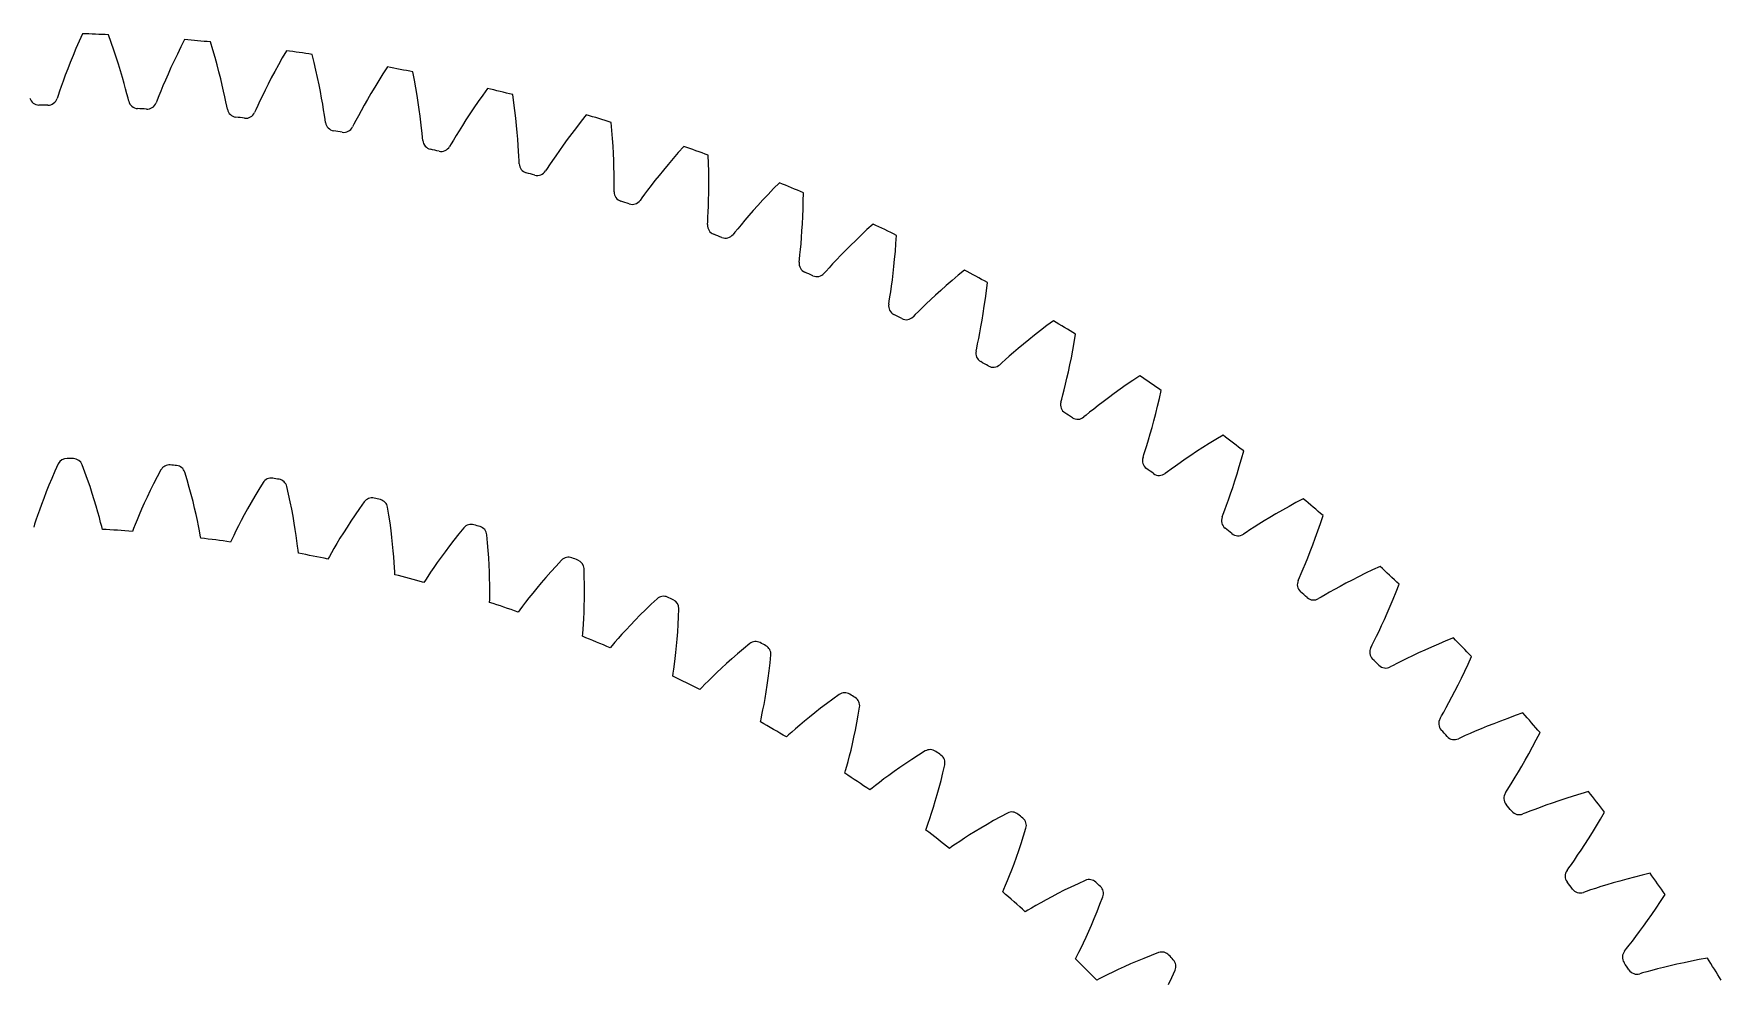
# Model space of a CAD drawing. Header units: millimetres. Extents: x -62 to 62, y -62 to 62.
# Drawn here: x 0.5 to 53.1, y 33 to 62.5 of the extents above; entities that cross this region are included whole.
import ezdxf

# ---------------------------------------------------------------- set-up
doc = ezdxf.new("R2010")
doc.units = ezdxf.units.MM

msp = doc.modelspace()

# ---------------------------------------------------------------- linework, layer by layer
at = {"layer": 'thin_ring_external'}
for p, q in [((1.883707, 62.234326), (1.785919, 62.00696)), ((1.987405, 62.468394), (1.883707, 62.234326)), ((2.885812, 62.195914), (2.800336, 62.437233)), ((2.965908, 61.96173), (2.885812, 62.195914)), ((5.174486, 62.285429), (5.058971, 62.056961)), ((6.057808, 61.967432), (5.984765, 62.212801)), ((1.694054, 61.786859), (1.608145, 61.574697)), ((1.785919, 62.00696), (1.694054, 61.786859)), ((3.040655, 61.735242), (2.965908, 61.96173)), ((3.11007, 61.517127), (3.040655, 61.735242)), ((4.846717, 61.619762), (4.750088, 61.412263)), ((4.949701, 61.834885), (4.846717, 61.619762)), ((5.058971, 62.056961), (4.949701, 61.834885)), ((6.125842, 61.729463), (6.057808, 61.967432)), ((6.188927, 61.499455), (6.125842, 61.729463)), ((8.221037, 61.717697), (8.100571, 61.50149)), ((8.348067, 61.939969), (8.221037, 61.717697)), ((9.213999, 61.577283), (9.153581, 61.826062)), ((1.45452, 61.177729), (1.387127, 60.995374)), ((1.528261, 61.371303), (1.45452, 61.177729)), ((1.608145, 61.574697), (1.528261, 61.371303)), ((3.174151, 61.308214), (3.11007, 61.517127)), ((3.232857, 61.109564), (3.174151, 61.308214)), ((3.286093, 60.922585), (3.232857, 61.109564)), ((4.659923, 61.213213), (4.576394, 61.023658)), ((4.750088, 61.412263), (4.659923, 61.213213)), ((6.247115, 61.278079), (6.188927, 61.499455)), ((6.300444, 61.066167), (6.247115, 61.278079)), ((6.348931, 60.864778), (6.300444, 61.066167)), ((7.879638, 61.089612), (7.779427, 60.895426)), ((7.986737, 61.291906), (7.879638, 61.089612)), ((8.100571, 61.50149), (7.986737, 61.291906)), ((9.269794, 61.336151), (9.213999, 61.577283)), ((9.321052, 61.103222), (9.269794, 61.336151)), ((9.367861, 60.879164), (9.321052, 61.103222)), ((11.361656, 61.217419), (11.230307, 61.007645)), ((11.499869, 61.432915), (11.361656, 61.217419)), ((12.346153, 61.026487), (12.298516, 61.278026)), ((1.228689, 60.542435), (1.197406, 60.452928)), ((1.273137, 60.67332), (1.228689, 60.542435)), ((1.326442, 60.826212), (1.273137, 60.67332)), ((1.387127, 60.995374), (1.326442, 60.826212)), ((3.333651, 60.749274), (3.286093, 60.922585)), ((3.375096, 60.59275), (3.333651, 60.749274)), ((3.409394, 60.458846), (3.375096, 60.59275)), ((4.430534, 60.679138), (4.369492, 60.529168)), ((4.499778, 60.844981), (4.430534, 60.679138)), ((4.576394, 61.023658), (4.499778, 60.844981)), ((6.39255, 60.675325), (6.348931, 60.864778)), ((6.431197, 60.499811), (6.39255, 60.675325)), ((7.600689, 60.535851), (7.523068, 60.37376)), ((7.686328, 60.710382), (7.600689, 60.535851)), ((7.779427, 60.895426), (7.686328, 60.710382)), ((9.4103, 60.664806), (9.367861, 60.879164)), ((9.448441, 60.461204), (9.4103, 60.664806)), ((10.988632, 60.607585), (10.878636, 60.418769)), ((11.10592, 60.804147), (10.988632, 60.607585)), ((11.230307, 61.007645), (11.10592, 60.804147)), ((12.389562, 60.782821), (12.346153, 61.026487)), ((12.42886, 60.547578), (12.389562, 60.782821)), ((12.464167, 60.321422), (12.42886, 60.547578)), ((14.472633, 60.557432), (14.330744, 60.354638)), ((14.621669, 60.765589), (14.472633, 60.557432)), ((15.446097, 60.31648), (15.411365, 60.570123)), ((3.433733, 60.367208), (3.409394, 60.458846)), ((4.318419, 60.400723), (4.282607, 60.312931)), ((4.369492, 60.529168), (4.318419, 60.400723)), ((6.464595, 60.341376), (6.431197, 60.499811)), ((6.492011, 60.205896), (6.464595, 60.341376)), ((6.51164, 60.113134), (6.492011, 60.205896)), ((7.396883, 60.101433), (7.356635, 60.015583)), ((7.454448, 60.227103), (7.396883, 60.101433)), ((7.523068, 60.37376), (7.454448, 60.227103)), ((9.482329, 60.26977), (9.448441, 60.461204)), ((9.511964, 60.092512), (9.482329, 60.26977)), ((9.537229, 59.932578), (9.511964, 60.092512)), ((10.681771, 60.06879), (10.595974, 59.910874)), ((10.77621, 60.238721), (10.681771, 60.06879)), ((10.878636, 60.418769), (10.77621, 60.238721)), ((12.495606, 60.105176), (12.464167, 60.321422)), ((12.523301, 59.899892), (12.495606, 60.105176)), ((14.196129, 60.157757), (14.068957, 59.96744)), ((14.330744, 60.354638), (14.196129, 60.157757)), ((15.477008, 60.070915), (15.446097, 60.31648)), ((15.504243, 59.833972), (15.477008, 60.070915)), ((9.557692, 59.795875), (9.537229, 59.932578)), ((9.572558, 59.702232), (9.557692, 59.795875)), ((10.456049, 59.645345), (10.41147, 59.561662)), ((10.519955, 59.767911), (10.456049, 59.645345)), ((10.595974, 59.910874), (10.519955, 59.767911)), ((12.54737, 59.706978), (12.523301, 59.899892)), ((12.567915, 59.528438), (12.54737, 59.706978)), ((12.584981, 59.367423), (12.567915, 59.528438)), ((13.837978, 59.609903), (13.734985, 59.445016)), ((13.949464, 59.784487), (13.837978, 59.609903)), ((14.068957, 59.96744), (13.949464, 59.784487)), ((15.527956, 59.606309), (15.504243, 59.833972)), ((15.548312, 59.388739), (15.527956, 59.606309)), ((17.393794, 59.544173), (17.249301, 59.354421)), ((17.545852, 59.739457), (17.393794, 59.544173)), ((17.705323, 59.939733), (17.545852, 59.739457)), ((18.505743, 59.449113), (18.484009, 59.704199)), ((12.598437, 59.229853), (12.584981, 59.367423)), ((12.608503, 59.135573), (12.598437, 59.229853)), ((13.487936, 59.033649), (13.439142, 58.952352)), ((13.558018, 59.152792), (13.487936, 59.033649)), ((13.641237, 59.291687), (13.558018, 59.152792)), ((13.734985, 59.445016), (13.641237, 59.291687)), ((15.565489, 59.182309), (15.548312, 59.388739)), ((15.579677, 58.988417), (15.565489, 59.182309)), ((15.591079, 58.809062), (15.579677, 58.988417)), ((16.983899, 58.994233), (16.863644, 58.82557)), ((17.112578, 59.170847), (16.983899, 58.994233)), ((17.249301, 59.354421), (17.112578, 59.170847)), ((18.524076, 59.20229), (18.505743, 59.449113)), ((18.539177, 58.964266), (18.524076, 59.20229)), ((18.551234, 58.735689), (18.539177, 58.964266)), ((20.742786, 58.9575), (20.573297, 58.765628)), ((15.599901, 58.647385), (15.591079, 58.809062)), ((15.606315, 58.509307), (15.599901, 58.647385)), ((15.611553, 58.414636), (15.606315, 58.509307)), ((16.650912, 58.517814), (16.560709, 58.38335)), ((16.752367, 58.666157), (16.650912, 58.517814)), ((16.863644, 58.82557), (16.752367, 58.666157)), ((18.560455, 58.517364), (18.551234, 58.735689)), ((18.567068, 58.310326), (18.560455, 58.517364)), ((20.411466, 58.578363), (20.257473, 58.396237)), ((20.573297, 58.765628), (20.411466, 58.578363)), ((21.517111, 58.426651), (21.508429, 58.682514)), ((21.522816, 58.179214), (21.517111, 58.426651)), ((16.484635, 58.26794), (16.431754, 58.189241)), ((16.560709, 58.38335), (16.484635, 58.26794)), ((18.571338, 58.115963), (18.567068, 58.310326)), ((18.573567, 57.936259), (18.571338, 58.115963)), ((18.574122, 57.774343), (18.573567, 57.936259)), ((19.974025, 58.050071), (19.845315, 57.887767)), ((20.111554, 58.219883), (19.974025, 58.050071)), ((20.257473, 58.396237), (20.111554, 58.219883)), ((21.525744, 57.940729), (21.522816, 58.179214)), ((21.526114, 57.711834), (21.525744, 57.940729)), ((18.573477, 57.636117), (18.574122, 57.774343)), ((18.573875, 57.541303), (18.573477, 57.636117)), ((19.520195, 57.461593), (19.438328, 57.350218)), ((19.617146, 57.591276), (19.520195, 57.461593)), ((19.726043, 57.734244), (19.617146, 57.591276)), ((19.845315, 57.887767), (19.726043, 57.734244)), ((21.520209, 57.286218), (21.524175, 57.493324)), ((21.524175, 57.493324), (21.526114, 57.711834)), ((23.375886, 57.45973), (23.212794, 57.285704)), ((23.547068, 57.638487), (23.375886, 57.45973)), ((23.726133, 57.821455), (23.547068, 57.638487)), ((24.472342, 57.25176), (24.476737, 57.507733)), ((19.438328, 57.350218), (19.381497, 57.274322)), ((21.499885, 56.750574), (21.507598, 56.912307)), ((21.507598, 56.912307), (21.514548, 57.09189)), ((21.514548, 57.09189), (21.520209, 57.286218)), ((22.912041, 56.954462), (22.775212, 56.798943)), ((23.058062, 57.117031), (22.912041, 56.954462)), ((23.212794, 57.285704), (23.058062, 57.117031)), ((24.456153, 56.766032), (24.465406, 57.004355)), ((24.465406, 57.004355), (24.472342, 57.25176)), ((21.487739, 56.51785), (21.492183, 56.612562)), ((21.492183, 56.612562), (21.499885, 56.750574)), ((22.428755, 56.389925), (22.341308, 56.282875)), ((22.532201, 56.514488), (22.428755, 56.389925)), ((22.648256, 56.65171), (22.532201, 56.514488)), ((22.775212, 56.798943), (22.648256, 56.65171)), ((24.431741, 56.31929), (24.444835, 56.537417)), ((24.444835, 56.537417), (24.456153, 56.766032)), ((26.459408, 56.360974), (26.279321, 56.19119)), ((26.647581, 56.534559), (26.459408, 56.360974)), ((22.341308, 56.282875), (22.280676, 56.20998)), ((24.385519, 55.739877), (24.401629, 55.918872)), ((24.401629, 55.918872), (24.417205, 56.112657)), ((24.417205, 56.112657), (24.431741, 56.31929)), ((25.944413, 55.865167), (25.790282, 55.710266)), ((26.107557, 56.025719), (25.944413, 55.865167)), ((26.279321, 56.19119), (26.107557, 56.025719)), ((27.344168, 55.680778), (27.363729, 55.927506)), ((27.363729, 55.927506), (27.381187, 56.182921)), ((24.345545, 55.346949), (24.354819, 55.44131)), ((24.354819, 55.44131), (24.369558, 55.578749)), ((24.369558, 55.578749), (24.385519, 55.739877)), ((25.388473, 55.290261), (25.278801, 55.171142)), ((25.511383, 55.421377), (25.388473, 55.290261)), ((25.645691, 55.561936), (25.511383, 55.421377)), ((25.790282, 55.710266), (25.645691, 55.561936)), ((27.299782, 55.215499), (27.322758, 55.443238)), ((27.322758, 55.443238), (27.344168, 55.680778)), ((25.186002, 55.068697), (25.121727, 54.998993)), ((25.278801, 55.171142), (25.186002, 55.068697)), ((27.22505, 54.599967), (27.2505, 54.792704)), ((27.2505, 54.792704), (27.275568, 54.998325)), ((27.275568, 54.998325), (27.299782, 55.215499)), ((29.114197, 54.776054), (28.934207, 54.61957)), ((29.302718, 54.936421), (29.114197, 54.776054)), ((29.499509, 55.100172), (29.302718, 54.936421)), ((27.153916, 54.125419), (27.175653, 54.261926)), ((27.175653, 54.261926), (27.199821, 54.422029)), ((27.199821, 54.422029), (27.22505, 54.599967)), ((28.601239, 54.320728), (28.449263, 54.179974)), ((28.763079, 54.467557), (28.601239, 54.320728)), ((28.934207, 54.61957), (28.763079, 54.467557)), ((30.151593, 54.211936), (30.183726, 54.457344)), ((30.183726, 54.457344), (30.214203, 54.711534)), ((27.139835, 54.031654), (27.153916, 54.125419)), ((27.964988, 53.710851), (27.897238, 53.644519)), ((28.062898, 53.808424), (27.964988, 53.710851)), ((28.178508, 53.921787), (28.062898, 53.808424)), ((28.307953, 54.046457), (28.178508, 53.921787)), ((28.449263, 54.179974), (28.307953, 54.046457)), ((30.048235, 53.533877), (30.083508, 53.74953)), ((30.083508, 53.74953), (30.118082, 53.975799)), ((30.118082, 53.975799), (30.151593, 54.211936)), ((29.977443, 53.138617), (30.012701, 53.329803)), ((30.012701, 53.329803), (30.048235, 53.533877)), ((31.873117, 53.218014), (31.685372, 53.070924)), ((32.06958, 53.368545), (31.873117, 53.218014)), ((32.274476, 53.522034), (32.06958, 53.368545)), ((29.863321, 52.575397), (29.882171, 52.66832)), ((29.882171, 52.66832), (29.91085, 52.803539)), ((29.91085, 52.803539), (29.943161, 52.962199)), ((29.943161, 52.962199), (29.977443, 53.138617)), ((31.178614, 52.656663), (31.030671, 52.530536)), ((31.337579, 52.789473), (31.178614, 52.656663)), ((31.506705, 52.927847), (31.337579, 52.789473)), ((31.685372, 53.070924), (31.506705, 52.927847)), ((32.880356, 52.601661), (32.924977, 52.845109)), ((32.924977, 52.845109), (32.968394, 53.09741)), ((30.671018, 52.212879), (30.599969, 52.150093)), ((30.773781, 52.305325), (30.671018, 52.212879)), ((30.89503, 52.412638), (30.773781, 52.305325)), ((31.030671, 52.530536), (30.89503, 52.412638)), ((32.742511, 51.929764), (32.788748, 52.143335)), ((32.788748, 52.143335), (32.834831, 52.367543)), ((32.834831, 52.367543), (32.880356, 52.601661)), ((32.651628, 51.538635), (32.696603, 51.727771)), ((32.696603, 51.727771), (32.742511, 51.929764)), ((34.752777, 51.661437), (34.548884, 51.521133)), ((34.965243, 51.804264), (34.752777, 51.661437)), ((32.508897, 50.981976), (32.532467, 51.073816)), ((32.532467, 51.073816), (32.568013, 51.207394)), ((32.568013, 51.207394), (32.608383, 51.364198)), ((32.608383, 51.364198), (32.651628, 51.538635)), ((33.992163, 51.120497), (33.826624, 50.995977)), ((34.168133, 51.250055), (33.992163, 51.120497)), ((34.353873, 51.383822), (34.168133, 51.250055)), ((34.548884, 51.521133), (34.353873, 51.383822)), ((35.523337, 50.854155), (35.580331, 51.095006)), ((35.580331, 51.095006), (35.636574, 51.344762)), ((33.29703, 50.57869), (33.222867, 50.519614)), ((33.40438, 50.665769), (33.29703, 50.57869)), ((33.530949, 50.76675), (33.40438, 50.665769)), ((33.672434, 50.877568), (33.530949, 50.76675)), ((33.826624, 50.995977), (33.672434, 50.877568)), ((35.408447, 50.401104), (35.465918, 50.622667)), ((35.465918, 50.622667), (35.523337, 50.854155)), ((35.295203, 49.990788), (35.351365, 50.190172)), ((35.351365, 50.190172), (35.408447, 50.401104)), ((35.14021, 49.477655), (35.188534, 49.632193)), ((35.188534, 49.632193), (35.240629, 49.804194)), ((35.240629, 49.804194), (35.295203, 49.990788)), ((36.932749, 49.562665), (36.740421, 49.438557)), ((37.134516, 49.689841), (36.932749, 49.562665)), ((37.345308, 49.819551), (37.134516, 49.689841)), ((37.564789, 49.951342), (37.345308, 49.819551)), ((35.069661, 49.25555), (35.09789, 49.346066)), ((35.09789, 49.346066), (35.14021, 49.477655)), ((36.07939, 48.988418), (35.94783, 48.894031)), ((36.226349, 49.091867), (36.07939, 48.988418)), ((36.386384, 49.202248), (36.226349, 49.091867)), ((36.558065, 49.318153), (36.386384, 49.202248)), ((36.740421, 49.438557), (36.558065, 49.318153)), ((38.004478, 48.745722), (38.073642, 48.973976)), ((38.073642, 48.973976), (38.14286, 49.211603)), ((38.14286, 49.211603), (38.211782, 49.458161)), ((35.836173, 48.812547), (35.759092, 48.757335)), ((35.94783, 48.894031), (35.836173, 48.812547)), ((37.867991, 48.319641), (37.935769, 48.527383)), ((37.935769, 48.527383), (38.004478, 48.745722)), ((37.676882, 47.770703), (37.737692, 47.93982)), ((37.737692, 47.93982), (37.801721, 48.123383)), ((37.801721, 48.123383), (37.867991, 48.319641)), ((40.066333, 47.968103), (39.840409, 47.84769)), ((37.538933, 47.400621), (37.571746, 47.489578)), ((37.571746, 47.489578), (37.62073, 47.618834)), ((37.62073, 47.618834), (37.676882, 47.770703)), ((39.028592, 47.387144), (38.851216, 47.280156)), ((39.216858, 47.498079), (39.028592, 47.387144)), ((39.415271, 47.612206), (39.216858, 47.498079)), ((39.623269, 47.728912), (39.415271, 47.612206)), ((39.840409, 47.84769), (39.623269, 47.728912)), ((40.605878, 47.199812), (40.6873, 47.44253)), ((38.281825, 46.919058), (38.202024, 46.867853)), ((38.397496, 46.994734), (38.281825, 46.919058)), ((38.533705, 47.08228), (38.397496, 46.994734)), ((38.685753, 47.17809), (38.533705, 47.08228)), ((38.851216, 47.280156), (38.685753, 47.17809)), ((40.443889, 46.741605), (40.524618, 46.966029)), ((40.524618, 46.966029), (40.605878, 47.199812)), ((40.20962, 46.130431), (40.285824, 46.323048)), ((40.285824, 46.323048), (40.364121, 46.527059)), ((40.364121, 46.527059), (40.443889, 46.741605)), ((40.066935, 45.784585), (40.136301, 45.950376)), ((40.136301, 45.950376), (40.20962, 46.130431)), ((42.463349, 45.859721), (42.231571, 45.751001)), ((39.910269, 45.422029), (39.947582, 45.509194)), ((39.947582, 45.509194), (40.003102, 45.635781)), ((40.003102, 45.635781), (40.066935, 45.784585)), ((41.397297, 45.332507), (41.21469, 45.234716)), ((41.590982, 45.433685), (41.397297, 45.332507)), ((41.794964, 45.537531), (41.590982, 45.433685)), ((42.00865, 45.643465), (41.794964, 45.537531)), ((42.231571, 45.751001), (42.00865, 45.643465)), ((42.962961, 45.064882), (43.05667, 45.303126)), ((40.627603, 44.903162), (40.545292, 44.856099)), ((40.746988, 44.972833), (40.627603, 44.903162)), ((40.887489, 45.05331), (40.746988, 44.972833)), ((41.044231, 45.141232), (40.887489, 45.05331)), ((41.21469, 45.234716), (41.044231, 45.141232)), ((42.777786, 44.615544), (42.869869, 44.835554)), ((42.869869, 44.835554), (42.962961, 45.064882)), ((42.598555, 44.205604), (42.687167, 44.405351)), ((42.687167, 44.405351), (42.777786, 44.615544)), ((42.352458, 43.67902), (42.430199, 43.841053)), ((42.430199, 43.841053), (42.512616, 44.017129)), ((42.512616, 44.017129), (42.598555, 44.205604)), ((42.177484, 43.324937), (42.219199, 43.410083)), ((42.219199, 43.410083), (42.28111, 43.53367)), ((42.28111, 43.53367), (42.352458, 43.67902)), ((43.856599, 43.250759), (43.658001, 43.159603)), ((44.065618, 43.344054), (43.856599, 43.250759)), ((44.284434, 43.438939), (44.065618, 43.344054)), ((44.512555, 43.534952), (44.284434, 43.438939)), ((44.749583, 43.631696), (44.512555, 43.534952)), ((42.867389, 42.770118), (42.782782, 42.72732)), ((42.990175, 42.833603), (42.867389, 42.770118)), ((43.134602, 42.906801), (42.990175, 42.833603)), ((43.29563, 42.986605), (43.134602, 42.906801)), ((43.470639, 43.071263), (43.29563, 42.986605)), ((43.658001, 43.159603), (43.470639, 43.071263)), ((45.103278, 42.588107), (45.207958, 42.812383)), ((45.207958, 42.812383), (45.313709, 43.045531)), ((44.800152, 41.972833), (44.898848, 42.167794)), ((44.898848, 42.167794), (45.000081, 42.373086)), ((45.000081, 42.373086), (45.103278, 42.588107)), ((44.527488, 41.459501), (44.613401, 41.617354)), ((44.613401, 41.617354), (44.704701, 41.788992)), ((44.704701, 41.788992), (44.800152, 41.972833)), ((44.334663, 41.114815), (44.380671, 41.19772)), ((44.380671, 41.19772), (44.448812, 41.317984)), ((44.448812, 41.317984), (44.527488, 41.459501)), ((46.444686, 41.121086), (46.22131, 41.037498)), ((46.677412, 41.205326), (46.444686, 41.121086)), ((46.91907, 41.28984), (46.677412, 41.205326)), ((45.121206, 40.582625), (44.995339, 40.525493)), ((45.269182, 40.648353), (45.121206, 40.582625)), ((45.434075, 40.71983), (45.269182, 40.648353)), ((45.613178, 40.795443), (45.434075, 40.71983)), ((45.804807, 40.8741), (45.613178, 40.795443)), ((46.0078, 40.954996), (45.804807, 40.8741)), ((46.22131, 41.037498), (46.0078, 40.954996)), ((47.335012, 40.448192), (47.45253, 40.675636)), ((44.995339, 40.525493), (44.908657, 40.48707)), ((46.993393, 39.820227), (47.104976, 40.020082)), ((47.104976, 40.020082), (47.219017, 40.229553)), ((47.219017, 40.229553), (47.335012, 40.448192)), ((46.780157, 39.451832), (46.884871, 39.63056)), ((46.884871, 39.63056), (46.993393, 39.820227)), ((46.426359, 38.877876), (46.500552, 38.994504)), ((46.500552, 38.994504), (46.586352, 39.13182)), ((46.586352, 39.13182), (46.680212, 39.28508)), ((46.680212, 39.28508), (46.780157, 39.451832)), ((46.376178, 38.797428), (46.426359, 38.877876)), ((47.832113, 38.481962), (47.636718, 38.413191)), ((48.038972, 38.552387), (47.832113, 38.481962)), ((48.256416, 38.623879), (48.038972, 38.552387)), ((48.483768, 38.695953), (48.256416, 38.623879)), ((48.720492, 38.768199), (48.483768, 38.695953)), ((48.96615, 38.840264), (48.720492, 38.768199)), ((47.005901, 38.175141), (46.91737, 38.141194)), ((47.134521, 38.225772), (47.005901, 38.175141)), ((47.28566, 38.283858), (47.134521, 38.225772)), ((47.453987, 38.346823), (47.28566, 38.283858)), ((47.636718, 38.413191), (47.453987, 38.346823)), ((49.211568, 37.766045), (49.338575, 37.978476)), ((49.338575, 37.978476), (49.467553, 38.199623)), ((48.965337, 37.368773), (49.086979, 37.56267)), ((49.086979, 37.56267), (49.211568, 37.766045)), ((48.523676, 36.702048), (48.62524, 36.850315)), ((48.62524, 36.850315), (48.733569, 37.011747)), ((48.733569, 37.011747), (48.847272, 37.184894)), ((48.847272, 37.184894), (48.965337, 37.368773)), ((48.296703, 36.378824), (48.350926, 36.456605)), ((48.350926, 36.456605), (48.430977, 36.569292)), ((48.430977, 36.569292), (48.523676, 36.702048)), ((49.178775, 35.819485), (49.024867, 35.769192)), ((49.350098, 35.873773), (49.178775, 35.819485)), ((49.535979, 35.930724), (49.350098, 35.873773)), ((49.73463, 35.989428), (49.535979, 35.930724)), ((49.944816, 36.0492), (49.73463, 35.989428)), ((50.165627, 36.109495), (49.944816, 36.0492)), ((50.396362, 36.169866), (50.165627, 36.109495)), ((50.636466, 36.229931), (50.396362, 36.169866)), ((50.885484, 36.289359), (50.636466, 36.229931)), ((48.893829, 35.725195), (48.803681, 35.695813)), ((49.024867, 35.769192), (48.893829, 35.725195)), ((51.075731, 35.20401), (51.213419, 35.409678)), ((51.213419, 35.409678), (51.353521, 35.623951)), ((50.682237, 34.642218), (50.809536, 34.819829)), ((50.809536, 34.819829), (50.940921, 35.007261)), ((50.940921, 35.007261), (51.075731, 35.20401)), ((50.334408, 34.176524), (50.44341, 34.319413)), ((50.44341, 34.319413), (50.559841, 34.475102)), ((50.559841, 34.475102), (50.682237, 34.642218)), ((50.091227, 33.865312), (50.149351, 33.940222)), ((50.149351, 33.940222), (50.235051, 34.048675)), ((50.235051, 34.048675), (50.334408, 34.176524)), ((50.6542, 33.182045), (50.562669, 33.157304)), ((50.787313, 33.219294), (50.6542, 33.182045)), ((50.943589, 33.261663), (50.787313, 33.219294)), ((51.117459, 33.307132), (50.943589, 33.261663)), ((51.306006, 33.354518), (51.117459, 33.307132)), ((51.507396, 33.403002), (51.306006, 33.354518)), ((51.720359, 33.451963), (51.507396, 33.403002)), ((51.943961, 33.500906), (51.720359, 33.451963)), ((52.177478, 33.549416), (51.943961, 33.500906)), ((52.420336, 33.597143), (52.177478, 33.549416)), ((52.672063, 33.643778), (52.420336, 33.597143))]:
    msp.add_line(p, q, dxfattribs=at)
for centre, radius, start, end in [((0, 0), 62.5, 87.431982, 88.177774), ((0, 0), 62.5, 84.505153, 85.250945), ((0, 0), 62.5, 81.578323, 82.324116), ((0, 0), 62.5, 78.651494, 79.397286), ((0, 0), 62.5, 75.724665, 76.470457), ((0.635194, 60.546668), 0.3, 196.036973, 269.398933), ((0, 0), 60.25, 89.137652, 89.398933), ((0.911292, 60.543142), 0.3, 269.137652, 342.499612), ((3.725914, 60.435255), 0.3, 193.110144, 266.472104), ((0, 0), 60.25, 86.210823, 86.472104), ((4.001472, 60.417636), 0.3, 266.210823, 339.572783), ((6.806914, 60.166173), 0.3, 190.183314, 263.545275), ((7.081213, 60.134507), 0.3, 263.283994, 336.645954), ((0, 0), 60.25, 83.283994, 83.545275), ((9.870155, 59.740125), 0.3, 187.256485, 260.618445), ((10.142479, 59.694494), 0.3, 260.357164, 333.719125), ((0, 0), 62.5, 72.797835, 73.543628), ((0, 0), 60.25, 80.357164, 80.618445), ((12.907647, 59.158221), 0.3, 184.329656, 257.691616), ((0, 0), 62.5, 69.871006, 70.616799), ((0, 0), 60.25, 77.430335, 77.691616), ((13.177285, 59.098745), 0.3, 257.430335, 330.792295), ((15.911463, 58.421981), 0.3, 181.402827, 254.764787), ((0, 0), 60.25, 74.503506, 74.764787), ((16.177713, 58.348814), 0.3, 254.503506, 327.865466), ((18.873769, 57.533324), 0.3, 178.475997, 251.837958), ((0, 0), 62.5, 66.944177, 67.689969), ((0, 0), 60.25, 71.576677, 71.837958), ((19.135936, 57.446658), 0.3, 251.576677, 324.938637), ((21.786835, 56.494569), 0.3, 175.549168, 248.911128), ((0, 0), 62.5, 64.017348, 64.76314), ((0, 0), 60.25, 68.649847, 68.911128), ((22.044234, 56.394629), 0.3, 248.649847, 322.011807), ((24.643061, 55.308426), 0.3, 172.622339, 245.984299), ((0, 0), 60.25, 65.723018, 65.984299), ((24.895022, 55.195474), 0.3, 245.723018, 319.084978), ((0, 0), 62.5, 61.090518, 61.836311), ((27.434997, 53.97799), 0.3, 169.69551, 243.05747), ((0, 0), 60.25, 62.796189, 63.05747), ((27.680862, 53.85232), 0.3, 242.796189, 316.158149), ((0, 0), 62.5, 58.163689, 58.909482), ((30.155358, 52.506732), 0.3, 166.76868, 240.13064), ((0, 0), 60.25, 59.86936, 60.13064), ((30.394485, 52.368672), 0.3, 239.86936, 313.23132), ((0, 0), 62.5, 55.23686, 55.982652), ((32.797047, 50.89849), 0.3, 163.841851, 237.203811), ((0, 0), 60.25, 56.94253, 57.203811), ((33.028813, 50.748399), 0.3, 236.94253, 310.30449), ((0, 0), 62.5, 52.310031, 53.055823), ((35.353172, 49.157459), 0.3, 160.915022, 234.276982), ((0, 0), 60.25, 54.015701, 54.276982), ((35.576972, 48.99573), 0.3, 234.015701, 307.377661), ((0, 0), 62.5, 49.383201, 50.128994), ((37.817065, 47.288182), 0.3, 157.988193, 231.350153), ((0, 0), 60.25, 51.088872, 51.350153), ((38.032315, 47.115237), 0.3, 231.088872, 304.450832), ((0, 0), 62.5, 46.456372, 47.202165), ((40.182297, 45.295535), 0.3, 155.061363, 228.423323), ((0, 0), 60.25, 48.162042, 48.423323), ((40.388436, 45.111825), 0.3, 228.162042, 301.524003), ((42.442698, 43.184718), 0.3, 152.134534, 225.496494), ((0, 0), 62.5, 43.529543, 44.275335), ((0, 0), 60.25, 45.235213, 45.496494), ((42.639188, 42.990722), 0.3, 225.235213, 298.597173), ((44.592372, 40.961236), 0.3, 149.207705, 222.569665), ((0, 0), 62.5, 40.602714, 41.348506), ((0, 0), 60.25, 42.308384, 42.569665), ((44.778699, 40.75746), 0.3, 222.308384, 295.670344), ((46.625709, 38.630892), 0.3, 146.280875, 219.642836), ((0, 0), 60.25, 39.381555, 39.642836), ((0, 0), 62.5, 37.675884, 38.421677), ((46.801388, 38.417868), 0.3, 219.381555, 292.743515), ((48.537404, 36.199764), 0.3, 143.354046, 216.716006), ((0, 0), 60.25, 36.454725, 36.716006), ((48.701978, 35.978047), 0.3, 216.454725, 289.816686), ((0, 0), 62.5, 34.749055, 35.494847), ((50.322471, 33.674194), 0.3, 140.427217, 213.789177), ((0, 0), 60.25, 33.527896, 33.789177), ((50.475509, 33.444364), 0.3, 213.527896, 286.889856), ((0, 0), 62.5, 31.822226, 32.568018)]:
    msp.add_arc(centre, radius, start, end, dxfattribs=at)
at = {"layer": 'thin_ring_internal'}
for p, q in [((1.231065, 49.054687), (1.12906, 48.825885)), ((2.066723, 48.79519), (1.979901, 49.030173)), ((1.032422, 48.603622), (0.942194, 48.38843)), ((1.12906, 48.825885), (1.032422, 48.603622)), ((2.148618, 48.567082), (2.066723, 48.79519)), ((2.224578, 48.34645), (2.148618, 48.567082)), ((4.20904, 48.432035), (4.104931, 48.223205)), ((4.320009, 48.647501), (4.20904, 48.432035)), ((4.436759, 48.869142), (4.320009, 48.647501)), ((5.253656, 48.555545), (5.182389, 48.795704)), ((5.320457, 48.32257), (5.253656, 48.555545)), ((7.623454, 48.474331), (7.492458, 48.260801)), ((0.78097, 47.982079), (0.710052, 47.792773)), ((0.85837, 48.180977), (0.78097, 47.982079)), ((0.942194, 48.38843), (0.85837, 48.180977)), ((2.294654, 48.133958), (2.224578, 48.34645)), ((2.358881, 47.930424), (2.294654, 48.133958)), ((2.417265, 47.736885), (2.358881, 47.930424)), ((4.007719, 48.021678), (3.917476, 47.828268)), ((4.104931, 48.223205), (4.007719, 48.021678)), ((5.381824, 48.097442), (5.320457, 48.32257)), ((5.437853, 47.880822), (5.381824, 48.097442)), ((7.367635, 48.053054), (7.250091, 47.85148)), ((7.492458, 48.260801), (7.367635, 48.053054)), ((8.418092, 48.107979), (8.362685, 48.352284)), ((8.469512, 47.871133), (8.418092, 48.107979)), ((0.588316, 47.448988), (0.538292, 47.299458)), ((0.645748, 47.614431), (0.588316, 47.448988)), ((0.710052, 47.792773), (0.645748, 47.614431)), ((2.469768, 47.554719), (2.417265, 47.736885)), ((2.516255, 47.385874), (2.469768, 47.554719)), ((2.556393, 47.233392), (2.516255, 47.385874)), ((3.758498, 47.470251), (3.690369, 47.308919)), ((3.834329, 47.644005), (3.758498, 47.470251)), ((3.917476, 47.828268), (3.834329, 47.644005)), ((5.48863, 47.673523), (5.437853, 47.880822)), ((5.534231, 47.47658), (5.48863, 47.673523)), ((5.574707, 47.29137), (5.534231, 47.47658)), ((7.037206, 47.469649), (6.942186, 47.291219)), ((7.139906, 47.656742), (7.037206, 47.469649)), ((7.250091, 47.85148), (7.139906, 47.656742)), ((8.516025, 47.642473), (8.469512, 47.871133)), ((8.557765, 47.422653), (8.516025, 47.642473)), ((8.594876, 47.212476), (8.557765, 47.422653)), ((10.49468, 47.468302), (10.364204, 47.274847)), ((10.632824, 47.667441), (10.49468, 47.468302)), ((10.777505, 47.871946), (10.632824, 47.667441)), ((11.54648, 47.454406), (11.50717, 47.701812)), ((11.5823, 47.214705), (11.54648, 47.454406)), ((0.49692, 47.171451), (0.469406, 47.083885)), ((0.538292, 47.299458), (0.49692, 47.171451)), ((2.589305, 47.102953), (2.556393, 47.233392)), ((2.611033, 47.013775), (2.589305, 47.102953)), ((3.581016, 47.037953), (3.547834, 46.952374)), ((3.630672, 47.16298), (3.581016, 47.037953)), ((3.690369, 47.308919), (3.630672, 47.16298)), ((5.610052, 47.119846), (5.574707, 47.29137)), ((5.640132, 46.965066), (5.610052, 47.119846)), ((5.664442, 46.832754), (5.640132, 46.965066)), ((6.776619, 46.966265), (6.707505, 46.824544)), ((6.855153, 47.122796), (6.776619, 46.966265)), ((6.942186, 47.291219), (6.855153, 47.122796)), ((8.627499, 47.012973), (8.594876, 47.212476)), ((8.655775, 46.825512), (8.627499, 47.012973)), ((10.126803, 46.907757), (10.020316, 46.735924)), ((10.241519, 47.087733), (10.126803, 46.907757)), ((10.364204, 47.274847), (10.241519, 47.087733)), ((11.613758, 46.983492), (11.5823, 47.214705)), ((11.641032, 46.761412), (11.613758, 46.983492)), ((13.727658, 46.869961), (13.576786, 46.680284)), ((13.885404, 47.064566), (13.727658, 46.869961)), ((14.625425, 46.597627), (14.60238, 46.847074)), ((5.68029, 46.742345), (5.664442, 46.832754)), ((6.649778, 46.703032), (6.61107, 46.619806)), ((6.707505, 46.824544), (6.649778, 46.703032)), ((8.679826, 46.652044), (8.655775, 46.825512)), ((8.699718, 46.495628), (8.679826, 46.652044)), ((8.715322, 46.362009), (8.699718, 46.495628)), ((8.725224, 46.270757), (8.715322, 46.362009)), ((9.833851, 46.422494), (9.755615, 46.285597)), ((9.922454, 46.573554), (9.833851, 46.422494)), ((10.020316, 46.735924), (9.922454, 46.573554)), ((11.664317, 46.549259), (11.641032, 46.761412)), ((11.683822, 46.348049), (11.664317, 46.549259)), ((11.699777, 46.15914), (11.683822, 46.348049)), ((13.433937, 46.495777), (13.299276, 46.317087)), ((13.576786, 46.680284), (13.433937, 46.495777)), ((14.645491, 46.356096), (14.625425, 46.597627)), ((14.66176, 46.123321), (14.645491, 46.356096)), ((9.690065, 46.16812), (9.645996, 46.087604)), ((9.755615, 46.285597), (9.690065, 46.16812)), ((11.712432, 45.984471), (11.699777, 46.15914)), ((11.722051, 45.827088), (11.712432, 45.984471)), ((11.728882, 45.692735), (11.722051, 45.827088)), ((12.947266, 45.824877), (12.848972, 45.679936)), ((13.055537, 45.980499), (12.947266, 45.824877)), ((13.173035, 46.145), (13.055537, 45.980499)), ((13.299276, 46.317087), (13.173035, 46.145)), ((14.674451, 45.899933), (14.66176, 46.123321)), ((14.68381, 45.686711), (14.674451, 45.899933)), ((16.763708, 45.871777), (16.600754, 45.692373)), ((16.933845, 46.055649), (16.763708, 45.871777)), ((11.732795, 45.601031), (11.728882, 45.692735)), ((12.688857, 45.43551), (12.639617, 45.358049)), ((12.76195, 45.548448), (12.688857, 45.43551)), ((12.848972, 45.679936), (12.76195, 45.548448)), ((14.690114, 45.484655), (14.68381, 45.686711)), ((14.693679, 45.295108), (14.690114, 45.484655)), ((14.694883, 45.119985), (14.693679, 45.295108)), ((16.300084, 45.348105), (16.162858, 45.184642)), ((16.446143, 45.517604), (16.300084, 45.348105)), ((16.600754, 45.692373), (16.446143, 45.517604)), ((17.641742, 45.541309), (17.635061, 45.79173)), ((17.645968, 45.298983), (17.641742, 45.541309)), ((17.646977, 45.065642), (17.645968, 45.298983)), ((14.690124, 44.736034), (14.692218, 44.827798)), ((14.692218, 44.827798), (14.694188, 44.96231)), ((14.694188, 44.96231), (14.694883, 45.119985)), ((15.809072, 44.741769), (15.713637, 44.616254)), ((15.916635, 44.87997), (15.809072, 44.741769)), ((16.034853, 45.028178), (15.916635, 44.87997)), ((16.162858, 45.184642), (16.034853, 45.028178)), ((17.640425, 44.628525), (17.645031, 44.841902)), ((17.645031, 44.841902), (17.646977, 45.065642)), ((19.909771, 44.849514), (19.727973, 44.677164)), ((15.633314, 44.508338), (15.579113, 44.434263)), ((15.713637, 44.616254), (15.633314, 44.508338)), ((17.614408, 44.062288), (17.624661, 44.237115)), ((17.624661, 44.237115), (17.6335, 44.42649)), ((17.6335, 44.42649), (17.640425, 44.628525)), ((19.387924, 44.344519), (19.231092, 44.184934)), ((19.553634, 44.508801), (19.387924, 44.344519)), ((19.727973, 44.677164), (19.553634, 44.508801)), ((20.570882, 44.047892), (20.582513, 44.289976)), ((20.582513, 44.289976), (20.592225, 44.540298)), ((17.584548, 43.679471), (17.592639, 43.770901)), ((17.592639, 43.770901), (17.603402, 43.904997)), ((17.603402, 43.904997), (17.614408, 44.062288)), ((18.817847, 43.742881), (18.701475, 43.61201)), ((18.945505, 43.88304), (18.817847, 43.742881)), ((19.083469, 44.030797), (18.945505, 43.88304)), ((19.231092, 44.184934), (19.083469, 44.030797)), ((20.540052, 43.591852), (20.556628, 43.814986)), ((20.556628, 43.814986), (20.570882, 44.047892)), ((18.510827, 43.390575), (18.451897, 43.320203)), ((18.598036, 43.493006), (18.510827, 43.390575)), ((18.701475, 43.61201), (18.598036, 43.493006)), ((20.480171, 42.989692), (20.501377, 43.178083)), ((20.501377, 43.178083), (20.5215, 43.379233)), ((20.5215, 43.379233), (20.540052, 43.591852)), ((22.60776, 43.291235), (22.422783, 43.134636)), ((22.800442, 43.451326), (22.60776, 43.291235)), ((20.417726, 42.52657), (20.437236, 42.659675)), ((20.437236, 42.659675), (20.458506, 42.81591)), ((20.458506, 42.81591), (20.480171, 42.989692)), ((21.922361, 42.688405), (21.775029, 42.549987)), ((22.07975, 42.832557), (21.922361, 42.688405)), ((22.246683, 42.981543), (22.07975, 42.832557)), ((22.422783, 43.134636), (22.246683, 42.981543)), ((23.407708, 42.608183), (23.435148, 42.848987)), ((23.435148, 42.848987), (23.46121, 43.098138)), ((20.403673, 42.435865), (20.417726, 42.52657)), ((21.402795, 42.183514), (21.309073, 42.087007)), ((21.513796, 42.295499), (21.402795, 42.183514)), ((21.638478, 42.418478), (21.513796, 42.295499)), ((21.775029, 42.549987), (21.638478, 42.418478)), ((23.3147, 41.944184), (23.347118, 42.155135)), ((23.347118, 42.155135), (23.378251, 42.376707)), ((23.378251, 42.376707), (23.407708, 42.608183)), ((21.309073, 42.087007), (21.245667, 42.02064)), ((23.247982, 41.55818), (23.281463, 41.744782)), ((23.281463, 41.744782), (23.3147, 41.944184)), ((25.390738, 41.719927), (25.195915, 41.575761)), ((25.593477, 41.867073), (25.390738, 41.719927)), ((23.135425, 41.010543), (23.15538, 41.100135)), ((23.15538, 41.100135), (23.183555, 41.231678)), ((23.183555, 41.231678), (23.214997, 41.386188)), ((23.214997, 41.386188), (23.247982, 41.55818)), ((24.667379, 41.163215), (24.51131, 41.034729)), ((24.833859, 41.296765), (24.667379, 41.163215)), ((25.010179, 41.434513), (24.833859, 41.296765)), ((25.195915, 41.575761), (25.010179, 41.434513)), ((26.144299, 40.986018), (26.187429, 41.224512)), ((26.187429, 41.224512), (26.229731, 41.471425)), ((24.01607, 40.603215), (23.948459, 40.541137)), ((24.115903, 40.693387), (24.01607, 40.603215)), ((24.233991, 40.797871), (24.115903, 40.693387)), ((24.366449, 40.912433), (24.233991, 40.797871)), ((24.51131, 41.034729), (24.366449, 40.912433)), ((26.008062, 40.329524), (26.054208, 40.537903)), ((26.054208, 40.537903), (26.099766, 40.756964)), ((26.099766, 40.756964), (26.144299, 40.986018)), ((25.916241, 39.94871), (25.961855, 40.132722)), ((25.961855, 40.132722), (26.008062, 40.329524)), ((28.276917, 40.103539), (28.064988, 39.969968)), ((25.768108, 39.409607), (25.79388, 39.497702)), ((25.79388, 39.497702), (25.830598, 39.627121)), ((25.830598, 39.627121), (25.872078, 39.779243)), ((25.872078, 39.779243), (25.916241, 39.94871)), ((27.481625, 39.584133), (27.306767, 39.461757)), ((27.666577, 39.710055), (27.481625, 39.584133)), ((27.861153, 39.838852), (27.666577, 39.710055)), ((28.064988, 39.969968), (27.861153, 39.838852)), ((28.827572, 39.423508), (28.885932, 39.667125)), ((26.725744, 39.029003), (26.620227, 38.945554)), ((26.850413, 39.125541), (26.725744, 39.029003)), ((26.99008, 39.231194), (26.850413, 39.125541)), ((27.142629, 39.343755), (26.99008, 39.231194)), ((27.306767, 39.461757), (27.142629, 39.343755)), ((28.649729, 38.747082), (28.709518, 38.962694)), ((28.709518, 38.962694), (28.768936, 39.188345)), ((28.768936, 39.188345), (28.827572, 39.423508)), ((26.620227, 38.945554), (26.548701, 38.888031)), ((28.531075, 38.348808), (28.590054, 38.542167)), ((28.590054, 38.542167), (28.649729, 38.747082)), ((28.36703, 37.852874), (28.418371, 38.001958)), ((28.418371, 38.001958), (28.473523, 38.168174)), ((28.473523, 38.168174), (28.531075, 38.348808)), ((30.407086, 37.931348), (30.204503, 37.815552)), ((30.61906, 38.048851), (30.407086, 37.931348)), ((30.839271, 38.168275), (30.61906, 38.048851)), ((28.290448, 37.639913), (28.321927, 37.726134)), ((28.321927, 37.726134), (28.36703, 37.852874)), ((29.498135, 37.381962), (29.351857, 37.285669)), ((29.657719, 37.484304), (29.498135, 37.381962)), ((29.829224, 37.591318), (29.657719, 37.484304)), ((30.011711, 37.701996), (29.829224, 37.591318)), ((30.204503, 37.815552), (30.011711, 37.701996)), ((31.270379, 37.222861), (31.344271, 37.453686)), ((31.344271, 37.453686), (31.418439, 37.692964)), ((29.110393, 37.121123), (29.035257, 37.068401)), ((29.221141, 37.197492), (29.110393, 37.121123)), ((29.351857, 37.285669), (29.221141, 37.197492)), ((31.122569, 36.790339), (31.19633, 37.00158)), ((31.19633, 37.00158), (31.270379, 37.222861)), ((30.908877, 36.224195), (30.978119, 36.400679)), ((30.978119, 36.400679), (31.049619, 36.589766)), ((31.049619, 36.589766), (31.122569, 36.790339)), ((30.691644, 35.709039), (30.728695, 35.793016)), ((30.728695, 35.793016), (30.781991, 35.916536)), ((30.781991, 35.916536), (30.842972, 36.061942)), ((30.842972, 36.061942), (30.908877, 36.224195)), ((32.822811, 35.861415), (32.613088, 35.759117)), ((33.042016, 35.964803), (32.822811, 35.861415)), ((33.269566, 36.069569), (33.042016, 35.964803)), ((31.727612, 35.286134), (31.591409, 35.206695)), ((31.879874, 35.372654), (31.727612, 35.286134)), ((32.04581, 35.464339), (31.879874, 35.372654)), ((32.223947, 35.559908), (32.04581, 35.464339)), ((32.413282, 35.658414), (32.223947, 35.559908)), ((32.613088, 35.759117), (32.413282, 35.658414)), ((33.637919, 35.097983), (33.726748, 35.323481)), ((33.726748, 35.323481), (33.816408, 35.557396)), ((31.475903, 35.137733), (31.39748, 35.090038)), ((31.591409, 35.206695), (31.475903, 35.137733)), ((33.462136, 34.676055), (33.549556, 34.882019)), ((33.549556, 34.882019), (33.637919, 35.097983)), ((33.211874, 34.125099), (33.292511, 34.296676)), ((33.292511, 34.296676), (33.376224, 34.480682)), ((33.376224, 34.480682), (33.462136, 34.676055)), ((32.961414, 33.625254), (33.003878, 33.706628)), ((33.003878, 33.706628), (33.065138, 33.826397)), ((33.065138, 33.826397), (33.135499, 33.967504)), ((33.135499, 33.967504), (33.211874, 34.125099)), ((35.323481, 33.726748), (35.097983, 33.637919)), ((35.557396, 33.816408), (35.323481, 33.726748)), ((34.125099, 33.211874), (33.967504, 33.135499)), ((34.296676, 33.292511), (34.125099, 33.211874)), ((34.480682, 33.376224), (34.296676, 33.292511)), ((34.676055, 33.462136), (34.480682, 33.376224)), ((34.882019, 33.549556), (34.676055, 33.462136)), ((35.097983, 33.637919), (34.882019, 33.549556)), ((35.964803, 33.042016), (36.069569, 33.269566)), ((33.706628, 33.003878), (33.625254, 32.961414)), ((33.826397, 33.065138), (33.706628, 33.003878)), ((33.967504, 33.135499), (33.826397, 33.065138)), ((35.861415, 32.822811), (35.964803, 33.042016))]:
    msp.add_line(p, q, dxfattribs=at)
for centre, radius, start, end in [((1.502504, 48.926935), 0.3, 88.241049, 154.796133), ((0, 0), 49.25, 88.008951, 88.241049), ((1.700688, 48.920447), 0.3, 21.453867, 88.008951), ((4.699262, 48.72391), 0.3, 84.491049, 151.046133), ((0, 0), 49.25, 84.258951, 84.491049), ((4.896597, 48.704475), 0.3, 17.703867, 84.258951), ((7.875896, 48.312242), 0.3, 80.741049, 147.296133), ((0, 0), 49.25, 80.508951, 80.741049), ((8.071538, 48.279942), 0.3, 13.953867, 80.508951), ((11.018805, 47.693694), 0.3, 76.991049, 143.546133), ((0, 0), 49.25, 76.758951, 76.991049), ((11.211915, 47.648667), 0.3, 10.203867, 76.758951), ((0, 0), 47.086224, 85.678805, 86.821195), ((14.11453, 46.870914), 0.3, 73.241049, 139.796133), ((0, 0), 49.25, 73.008951, 73.241049), ((14.304282, 46.813353), 0.3, 6.453867, 73.008951), ((0, 0), 47.086224, 81.928805, 83.071195), ((0, 0), 47.086224, 78.178805, 79.321195), ((17.149814, 45.847425), 0.3, 69.491049, 136.046133), ((0, 0), 49.25, 69.258951, 69.491049), ((17.335395, 45.777577), 0.3, 2.703867, 69.258951), ((0, 0), 47.086224, 74.428805, 75.571195), ((20.11166, 44.627611), 0.3, 65.741049, 132.296133), ((0, 0), 49.25, 65.508951, 65.741049), ((20.292275, 44.545775), 0.3, 358.953867, 65.508951), ((0, 0), 47.086224, 70.678805, 71.821195), ((0, 0), 47.086224, 66.928805, 68.071195), ((22.987385, 43.216694), 0.3, 61.991049, 128.546133), ((0, 0), 49.25, 61.758951, 61.991049), ((23.162261, 43.123221), 0.3, 355.203867, 61.758951), ((0, 0), 47.086224, 63.178805, 64.321195), ((25.764674, 41.620717), 0.3, 58.241049, 124.796133), ((0, 0), 49.25, 58.008951, 58.241049), ((25.933062, 41.516006), 0.3, 351.453867, 58.008951), ((0, 0), 47.086224, 59.428805, 60.571195), ((28.431635, 39.846513), 0.3, 54.491049, 121.046133), ((0, 0), 49.25, 54.258951, 54.491049), ((28.592814, 39.731014), 0.3, 347.703867, 54.258951), ((0, 0), 47.086224, 55.678805, 56.821195), ((30.976848, 37.901681), 0.3, 50.741049, 117.296133), ((0, 0), 49.25, 50.508951, 50.741049), ((31.130128, 37.775887), 0.3, 343.953867, 50.508951), ((0, 0), 47.086224, 51.928805, 53.071195), ((33.389412, 35.794548), 0.3, 46.991049, 113.546133), ((0, 0), 49.25, 46.758951, 46.991049), ((33.534137, 35.658998), 0.3, 340.203867, 46.758951), ((0, 0), 47.086224, 48.178805, 49.321195), ((35.658998, 33.534137), 0.3, 43.241049, 109.796133), ((0, 0), 49.25, 43.008951, 43.241049), ((0, 0), 47.086224, 44.428805, 45.571195), ((35.794548, 33.389412), 0.3, 336.453867, 43.008951)]:
    msp.add_arc(centre, radius, start, end, dxfattribs=at)

doc.saveas('drawing.dxf')
